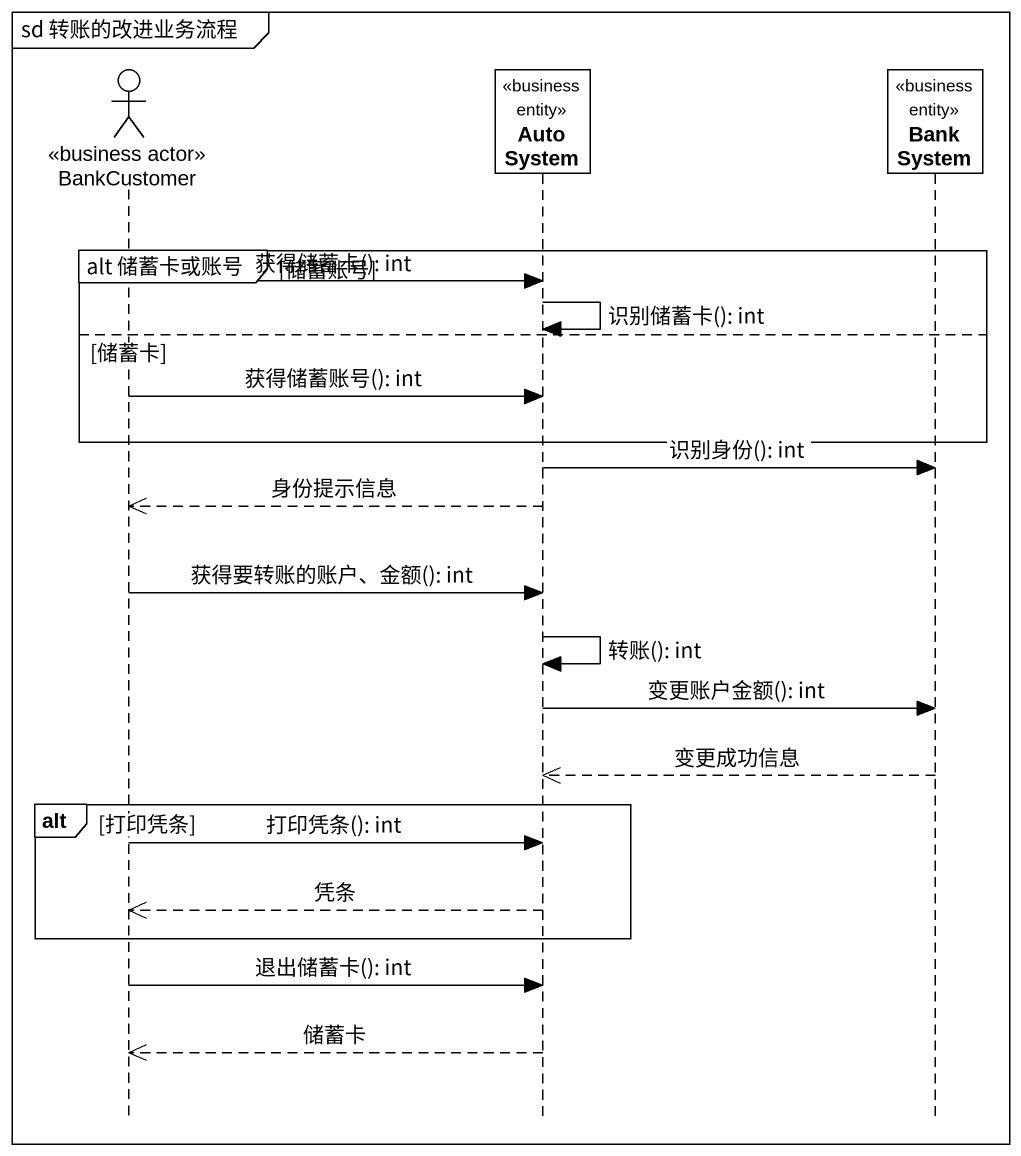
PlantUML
@startuml
mainframe sd 转账的改进业务流程
hide footbox
actor BankCustomer <<business actor>>
participant AutoSystem <<business entity>>
participant BankSystem <<business entity>>

group alt 储蓄卡或账号 [储蓄账号]
  BankCustomer -> AutoSystem : 获得储蓄卡(): int
  AutoSystem -> AutoSystem : 识别储蓄卡(): int
else 储蓄卡
  BankCustomer -> AutoSystem : 获得储蓄账号(): int
end
AutoSystem -> BankSystem : 识别身份(): int
AutoSystem -->> BankCustomer : 身份提示信息
BankCustomer -> AutoSystem : 获得要转账的账户、金额(): int
AutoSystem -> AutoSystem : 转账(): int
AutoSystem -> BankSystem : 变更账户金额(): int
BankSystem -->> AutoSystem : 变更成功信息
alt 打印凭条
  BankCustomer -> AutoSystem : 打印凭条(): int
  AutoSystem -->> BankCustomer : 凭条
end
BankCustomer -> AutoSystem : 退出储蓄卡(): int
AutoSystem -->> BankCustomer : 储蓄卡
@enduml
